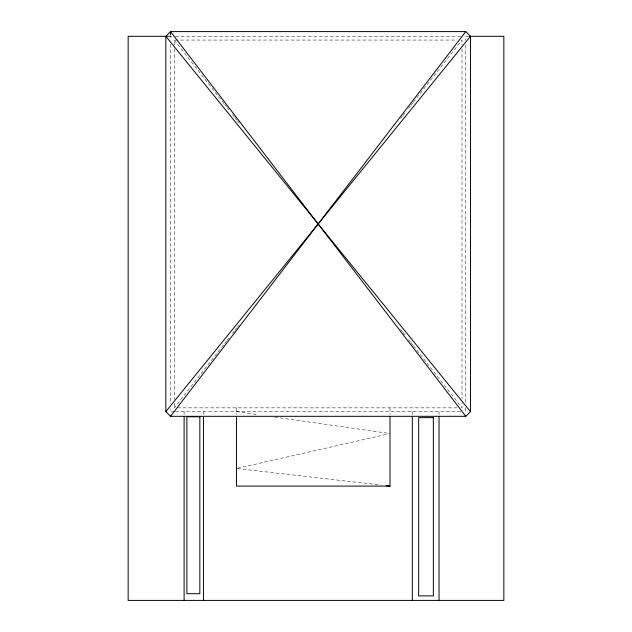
<?xml version="1.0" encoding="UTF-8"?>
<svg xmlns="http://www.w3.org/2000/svg" width="632" height="632" viewBox="0 0 632 632"><rect width="100%" height="100%" fill="white"/><g stroke="black" fill="none" stroke-linecap="round" stroke-linejoin="round"><path stroke-width="0.47" stroke-dasharray="3.16 2.37" d="M457.078 407.853L174.298 407.853L224.076 344.227M224.676 343.453L226.501 341.122M227.109 340.348L228.926 338.017M232.568 333.364L234.393 331.034M234.993 330.26L236.818 327.937M237.427 327.155L239.244 324.832M400.704 118.429L402.521 116.106M403.129 115.324L404.954 113.002M408.596 108.341L410.413 106.018M411.021 105.244L412.846 102.913M413.447 102.139L462.008 40.061L462.008 44.991M237.498 468.273L389.036 433.773M168.57 36.301L174.487 36.301M175.475 36.301L460.831 36.301M468.699 36.301L465.768 36.301L465.768 40.243M174.298 44.998L174.298 40.061L457.078 40.061M174.479 411.614L170.537 411.614L170.537 408.659M175.388 411.614L460.997 411.614M237.513 468.604L381.191 485.084M236.542 411.614L258.038 414.687M274.659 417.065L389.991 433.552M174.298 40.061L224.076 103.688M224.676 104.462L226.501 106.792M227.109 107.566L228.926 109.897M232.568 114.55L234.393 116.88M234.993 117.655L236.818 119.985M237.427 120.759L239.244 123.09M400.704 329.485L402.521 331.816M403.129 332.59L404.954 334.913M408.596 339.574L410.413 341.896M411.021 342.678L412.846 345.001M413.447 345.783L462.008 407.853L462.008 402.924M465.768 45.164L465.768 402.75M465.768 407.672L465.768 411.614M462.008 48.933L462.008 398.982M439.035 411.614L439.035 414.568M412.309 411.614L412.309 414.568M389.991 407.853L389.991 414.553M236.542 407.853L236.542 414.56M203.536 411.614L203.536 414.568M184.11 411.614L184.11 414.568M174.298 48.948L174.298 399.361M174.298 403.311L174.298 407.853M170.537 34.42L170.537 39.255M170.537 44.185L170.537 403.737"/><path stroke-width="0.95" d="M170.537 416.314L465.768 31.6L470.469 36.301L470.469 411.614L465.768 416.314L170.537 416.314L165.837 411.614L165.837 36.301L170.537 31.6L465.768 31.6M165.837 411.614L470.469 36.301M168.657 36.301L128.154 36.301L128.154 600.4L503.846 600.4L503.846 36.301L469.671 36.301M389.991 416.385L389.991 486.095L236.542 486.095L236.542 416.512M386.081 485.645L389.991 486.095M165.837 36.301L470.469 411.614M465.768 416.314L170.537 31.6L170.537 34.42M439.035 416.528L439.035 600.4M412.309 416.528L412.309 600.4M203.536 416.528L203.536 600.4M184.11 416.528L184.11 600.4M199.838 416.772L186.867 416.772L186.867 593.709L199.838 593.709L199.838 416.772M433.331 417.641L418.661 417.641L418.661 595.897L433.331 595.897L433.331 417.641"/></g></svg>
